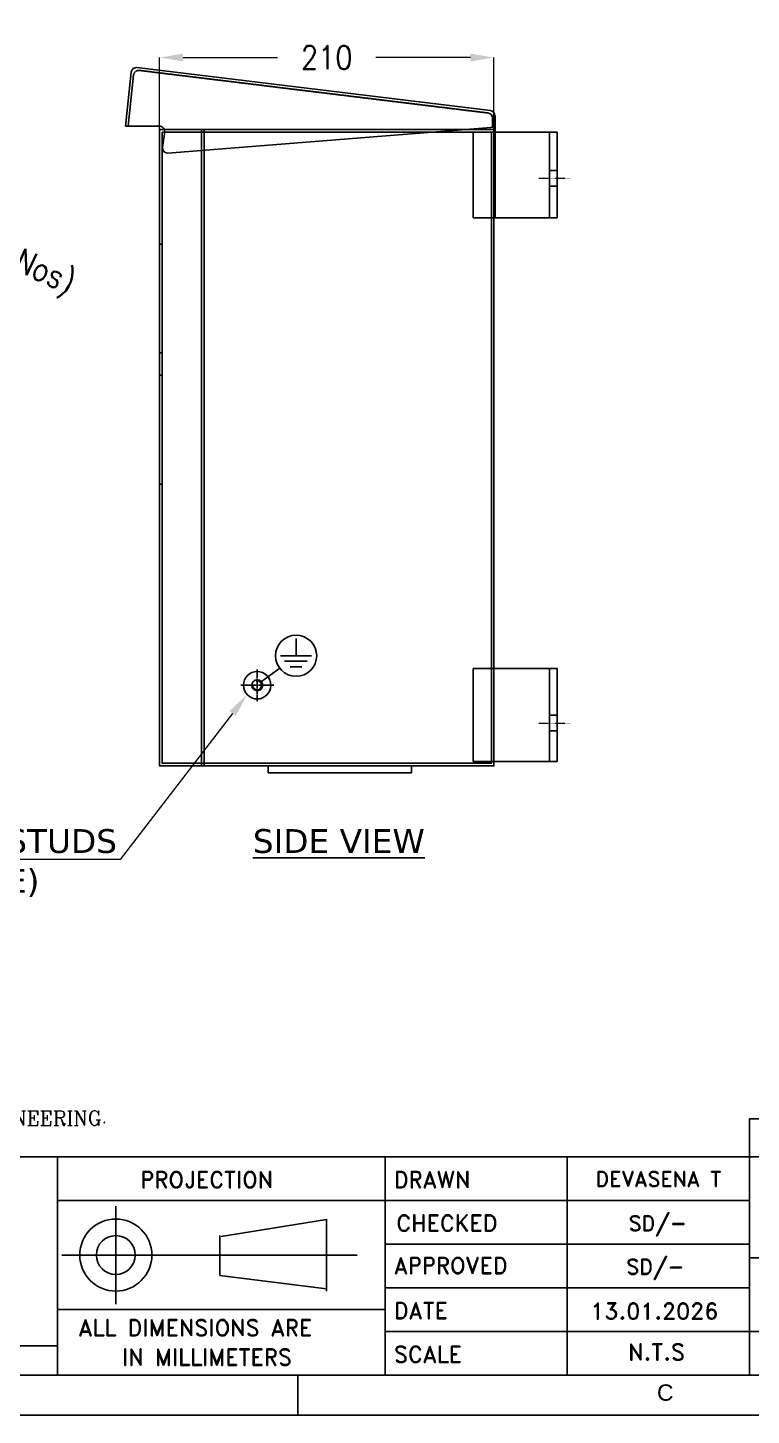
# Model space of a CAD drawing. Header units: inches. Extents: x 784 to 2184505, y 7 to 371504.
# Drawn here: x 442022 to 472777, y 275330 to 334373 of the extents above; entities that cross this region are included whole.
import ezdxf
from ezdxf import colors
from ezdxf.entities.mleader import LeaderData, LeaderLine
from ezdxf.lldxf.tags import DXFTag
from ezdxf.math import Vec2, Vec3

# ---------------------------------------------------------------- set-up
doc = ezdxf.new("R2010")
doc.units = ezdxf.units.IN
doc.header["$MEASUREMENT"] = 0
for name, pattern in [('ACAD_ISO02W100', [15, 12, -3]), ('CENTER', [2, 1.25, -0.25, 0.25, -0.25]), ('DASHED', [0.3, 0.2, -0.1]), ('HIDDEN2', [0.1875, 0.125, -0.0625])]:
    doc.linetypes.add(name, pattern=pattern)
for name, color, linetype in [('BEM', 2, 'Continuous'), ('MITTEL', 1, 'CENTER'), ('SHEET', 10, 'Continuous'), ('UNSICHT', 3, 'HIDDEN')]:
    doc.layers.add(name, color=color, linetype=linetype)
doc.styles.add('R_RomanS', font='romans.shx', dxfattribs={"width": 0.85})
doc.styles.add('ROMAMC', font='romanc.shx', dxfattribs={"height": 7})
doc.styles.add('ROMAND', font='romand', dxfattribs={"height": 3})
doc.styles.get("Standard").update_dxf_attribs({"font": 'arial.ttf'})
tags = doc.linetypes.add('HIDDEN', pattern=[0.375, 0.25, -0.125]).pattern_tags.tags
tags[6:7] = [DXFTag(74, 4), DXFTag(75, 0), DXFTag(340, '0'), DXFTag(46, 1.0), DXFTag(50, 0.0), DXFTag(44, 0.0), DXFTag(45, 0.0)]
tags[4:5] = [DXFTag(74, 4), DXFTag(75, 0), DXFTag(340, '0'), DXFTag(46, 1.0), DXFTag(50, 0.0), DXFTag(44, 0.0), DXFTag(45, 0.0)]
doc.dimstyles.get("Standard").update_dxf_attribs({"dimtxt": 0.18, "dimasz": 0.18, "dimexe": 0.18, "dimexo": 0.0625, "dimgap": 0.09, "dimtad": 0, "dimtih": 1, "dimtoh": 1, "dimdec": 4, "dimzin": 0, "dimdsep": 46, "dimtxsty": 'Standard', "dimcen": 0.09, "dimadec": 0, "dimazin": 0, "dimtfac": 1, "dimtdec": 4, "dimtofl": 0, "dimtmove": 0, "dimatfit": 3, "dimfxl": 1, "dimtolj": 1, "dimtzin": 0, "dimarcsym": 0})

# ---------------------------------------------------------------- blocks, each defined once
blk = doc.blocks.new('*D90')
at = {"layer": 'Defpoints', "color": 0}
for p in [(433125, 328255), (433740, 327974)]:
    blk.add_point(p, dxfattribs=at)
at = {"layer": 'SHEET', "color": 253, "linetype": 'Continuous', "lineweight": 9}
blk.add_line((433433, 328115), (433433, 328115), dxfattribs=at)
blk.add_line((433433, 328115), (433433, 328115), dxfattribs=at)
at = {"layer": 'SHEET', "color": 251, "linetype": 'Continuous', "lineweight": 9}
blk.add_line((436683, 326627), (434650, 327558), dxfattribs=at)
at = {"layer": 'SHEET', "color": 251}
blk.add_solid([(434719, 327709), (434580, 327406), (433740, 327974)], dxfattribs=at)
at = {"layer": 'SHEET', "color": 0, "insert": (440885, 324704), "char_height": 1000, "attachment_point": 5, "rotation": 335.40787, "style": 'R_RomanS'}
blk.add_mtext('\\A1;%%c10 (4Nos)', dxfattribs=at)
blk = doc.blocks.new('*D95')
at = {"layer": 'Defpoints', "color": 0}
for p in [(461838, 333105), (447624, 330042), (461838, 330042)]:
    blk.add_point(p, dxfattribs=at)
at = {"layer": 'SHEET', "color": 253, "linetype": 'Continuous', "lineweight": 9}
for p, q in [((447624, 330042), (447624, 333105)), ((461838, 330042), (461838, 333105))]:
    blk.add_line(p, q, dxfattribs=at)
at = {"layer": 'SHEET', "color": 251, "linetype": 'Continuous', "lineweight": 9}
for p, q in [((448624, 333105), (452639, 333105)), ((460838, 333105), (456824, 333105))]:
    blk.add_line(p, q, dxfattribs=at)
at = {"layer": 'SHEET', "color": 251}
for points in [[(448624, 333272), (448624, 332939), (447624, 333105)], [(460838, 332939), (460838, 333272), (461838, 333105)]]:
    blk.add_solid(points, dxfattribs=at)
at = {"layer": 'SHEET', "color": 0, "insert": (454731, 333105), "char_height": 1000, "attachment_point": 5, "style": 'R_RomanS'}
blk.add_mtext('\\A1;210', dxfattribs=at)
blk = doc.blocks.new('SKJSK')
at = {"layer": 'BEM'}
for p, q in [((-1669.5, -1317.94), (-1669.5, -1328.64)), ((-1679.29, -1328.87), (-1659.93, -1328.87)), ((-1676.84, -1332.21), (-1662.6, -1332.21)), ((-1691.32, -1345.1), (-1679.74, -1336.74)), ((-1673.28, -1335.78), (-1665.94, -1335.78))]:
    blk.add_line(p, q, dxfattribs=at)
blk.add_circle((-1669.49, -1328.88), 12.92, dxfattribs=at)
at = {"layer": 'MITTEL'}
for p, q in [((-1693.94, -1337.57), (-1693.94, -1357.67)), ((-1704.28, -1347.43), (-1683.56, -1347.43))]:
    blk.add_line(p, q, dxfattribs=at)
at = {"layer": 'UNSICHT'}
for radius in [8.61, 3.44]:
    blk.add_circle((-1693.94, -1347.43), radius, dxfattribs=at)
blk.add_arc((-1693.94, -1347.43), 2.8, 192.36723, 102.77078, dxfattribs=at)
blk = doc.blocks.new('CN')
at = {"color": 3, "linetype": 'Continuous', "ltscale": 5}
for p, q in [((741576, 5016279), (741475, 5015334)), ((741676, 5016359), (747866, 5015604)), ((741616, 5016229), (741520, 5015334)), ((747947, 5015316), (747947, 5015513)), ((741475, 5015334), (742081, 5015332)), ((742214, 5014860), (747947, 5015316)), ((747928, 5015273), (747928, 5013743)), ((747947, 5015316), (747947, 5013743)), ((742162, 5015232), (742124, 5014961)), ((747928, 5013743), (747947, 5013743))]:
    blk.add_line(p, q, dxfattribs=at)
at = {"color": 3, "linetype": 'DASHED'}
for p, q in [((741716, 5016309), (747821, 5015563)), ((747901, 5015312), (747902, 5015473))]:
    blk.add_line(p, q, dxfattribs=at)
at = {"color": 3, "linetype": 'Continuous', "ltscale": 5}
for centre, start, end in [((741667, 5016269), 83.7829, 173.8553), ((747811, 5015473), 359.8553, 83.7829), ((747856, 5015514), 359.8553, 83.7829), ((742072, 5015242), 353.8212, 83.7829), ((742214, 5014951), 173.8212, 269.8553)]:
    blk.add_arc(centre, 90.7, start, end, dxfattribs=at)
at = {"color": 3, "linetype": 'DASHED'}
blk.add_arc((741707, 5016219), 90.7, 83.7829, 173.8553, dxfattribs=at)

msp = doc.modelspace()

# ---------------------------------------------------------------- linework, layer by layer
at = {"color": 0, "ltscale": 20}
for p, q in [((449411.16876, 302963.32408), (449411.16876, 330041.88132)), ((449519.46607, 302963.32408), (449519.46607, 330041.88132)), ((460957.52274, 326278.54989), (460957.52274, 329933.58402)), ((460957.52274, 329933.58402), (464534.23261, 329933.58402)), ((464195.80352, 329933.58402), (464195.80352, 326278.54989)), ((464534.23261, 329933.58402), (464534.23261, 326278.54989)), ((449519.46607, 328143.76554), (449519.46607, 302963.32408)), ((460957.52274, 326278.54989), (464534.23261, 326278.54989)), ((460957.52274, 303150.96255), (460957.52274, 307108.04464)), ((460957.52274, 307108.04464), (464534.23261, 307108.04464)), ((464195.80352, 307108.04464), (464195.80352, 303150.96255)), ((464534.23261, 307108.04464), (464534.23261, 303150.96255)), ((464195.80352, 305125.52429), (464534.23261, 305125.52429)), ((464195.80352, 304448.66612), (464534.23261, 304448.66612)), ((454731.27399, 302963.32408), (451685.41222, 302963.32408)), ((452238.76399, 302963.32408), (452238.76399, 302661.74424)), ((457777.13577, 302963.32408), (454731.27399, 302963.32408)), ((458330.48754, 302963.32408), (458330.48754, 302661.74424)), ((460957.52274, 303150.96255), (464534.23261, 303150.96255))]:
    msp.add_line(p, q, dxfattribs=at)
at = {"color": 1, "ltscale": 20}
for p, q in [((464195.80352, 328304.89404), (464534.23261, 328304.89404)), ((464195.80352, 327628.03587), (464534.23261, 327628.03587)), ((464195.80352, 305125.52429), (464534.23261, 305125.52429)), ((464195.80352, 304448.66612), (464534.23261, 304448.66612))]:
    msp.add_line(p, q, dxfattribs=at)
at = {"color": 1, "linetype": 'HIDDEN2', "lineweight": 9}
for p, q in [((463751.1756, 327972.57713), (465083.31475, 327972.57713)), ((463751.1756, 304785.33106), (465083.31475, 304785.33106))]:
    msp.add_line(p, q, dxfattribs=at)
at = {"color": 0, "linetype": 'ACAD_ISO02W100', "ltscale": 5}
for p, q in [((447624.26319, 325164.42278), (447732.56049, 325164.42278)), ((447624.26319, 320532.84962), (447732.56049, 320532.84962)), ((447624.26319, 319584.153), (447732.56049, 319584.153)), ((447624.26319, 314952.57984), (447732.56049, 314952.57984))]:
    msp.add_line(p, q, dxfattribs=at)
msp.add_line((452238.76399, 302661.74424), (458330.48754, 302661.74424))
at = {"color": 0}
for p, q in [((445764.16767, 280061.266, 12132.91572), (445764.16767, 284228.99422, 12132.91572)), ((454722.17459, 283654.71194, 12132.91572), (450245.46825, 282935.4652, 12132.91572)), ((454722.05259, 283680.5003, 12132.91572), (454722.05259, 280612.5477, 12132.91572)), ((450182.73497, 282973.88731, 12132.91572), (450182.73497, 281275.15621, 12132.91572)), ((443465.56134, 282146.524, 12132.91572), (456019.12248, 282146.524, 12132.91572)), ((450182.73497, 281275.15621, 12132.91572), (454722.05259, 280715.2172, 12132.91572))]:
    msp.add_line(p, q, dxfattribs=at)
at = {"color": 0, "ltscale": 20}
for points in [[(447624.26319, 330041.88132), (461838.2848, 330041.88132), (461838.2848, 302963.32408), (447624.26319, 302963.32408)], [(447732.56049, 329933.58402), (461729.98749, 329933.58402), (461729.98749, 303071.62138), (447732.56049, 303071.62138)]]:
    msp.add_lwpolyline(points, close=True, dxfattribs=at)
at = {"color": 0}
for radius in [1533.9763, 827.36331]:
    msp.add_circle((445764.16767, 282146.524, 12132.91572), radius, dxfattribs=at)
at = {"layer": 'SHEET', "color": 124, "linetype": 'Continuous', "true_color": 0x00a183}
for p, q in [((472697.95222, 286330.95527, 12132.91572), (472697.95222, 287947.89741, 12132.91572)), ((472697.95222, 287947.89741, 12132.91572), (514499.59772, 287947.89741, 12132.91572)), ((393739.28849, 286330.95527, 12132.91572), (514499.59772, 286330.95527, 12132.91572)), ((393739.28849, 286330.95527, 12132.91572), (514499.59772, 286330.95527, 12132.91572)), ((443281.97945, 277041.70071, 12132.91572), (443281.97945, 286330.95527, 12132.91572)), ((457215.86129, 277041.70071, 12132.91572), (457215.86129, 286330.95527, 12132.91572)), ((464956.90675, 277041.70071, 12132.91572), (464956.90675, 286330.95527, 12132.91572)), ((472697.95222, 277041.70071, 12132.91572), (472697.95222, 286330.95527, 12132.91572)), ((443281.97945, 284473.10436, 12132.91572), (472697.95222, 284473.10436, 12132.91572)), ((457215.86129, 282615.25345, 12132.91572), (472697.95222, 282615.25345, 12132.91572)), ((472697.95222, 282022.24211, 12132.91572), (514499.59772, 282022.24211, 12132.91572)), ((457215.86129, 280757.40254, 12132.91572), (472697.95222, 280757.40254, 12132.91572)), ((443281.97945, 279828.47708, 12132.91572), (457215.86129, 279828.47708, 12132.91572)), ((457215.86129, 278899.55162, 12132.91572), (514499.59772, 278899.55162, 12132.91572)), ((393739.28849, 278280.26799, 12132.91572), (443281.97945, 278280.26799, 12132.91572)), ((393739.28849, 277041.70071, 12132.91572), (514499.59772, 277041.70071, 12132.91572)), ((453500.15947, 275329.78858, 12132.91572), (453500.15947, 277041.70071, 12132.91572))]:
    msp.add_line(p, q, dxfattribs=at)
at = {"layer": 'SHEET', "color": 124, "linetype": 'Continuous', "true_color": 0x00a183, "elevation": 12132.91572}
msp.add_lwpolyline([(516047.80681, 275329.78858), (387546.45211, 275329.78858), (387546.45211, 366811.21585), (516047.80681, 366811.21585)], close=True, dxfattribs=at)

# ---------------------------------------------------------------- block references
at = {"color": 2, "linetype": 'Continuous', "xscale": 2.427044694172459, "yscale": 2.427044694172459, "zscale": 2.427044694172459}
msp.add_blockref('CN', (-1353416.34867, -11842249.06511), dxfattribs=at)
at = {"xscale": 67.68581720507053, "yscale": 67.68581720507053, "zscale": 67.68581720507053}
msp.add_blockref('SKJSK', (566431.44568, 397594.61864), dxfattribs=at)

# ---------------------------------------------------------------- texts
at = {"color": 0, "style": 'ROMAND'}
for s, height, p in [('PROJECTION', 696.694092, (446809.82084, 285005.53217, 12132.91572)), ('DRAWN', 696.694092, (457587.90504, 285005.53217, 12132.91572)), ('DEVASENA T', 643.056664, (466160.5447, 285064.74342, 12132.91572)), ('CHECKED', 696.694092, (457693.02661, 283156.55937, 12132.91572)), ('SD/-', 643.056664, (467567.08862, 283177.99599, 12132.91572)), ('APPROVED', 696.694092, (457587.90504, 281350.66203, 12132.91572)), ('SD/-', 643.056664, (467468.41959, 281325.30902, 12132.91572)), ('DATE', 696.694092, (457587.90504, 279436.41849, 12132.91572)), ('13.01.2026', 697.03662, (465940.08414, 279411.83208, 12132.91572)), ('ALL DIMENSIONS ARE ', 696.6940917, (444175.67495, 278702.36594, 12132.91572)), ('IN MILLIMETERS', 696.6940917, (446027.17987, 277453.44136, 12132.91572)), ('SCALE', 696.694092, (457587.90504, 277574.88392, 12132.91572)), ('N.T.S', 696.694092, (467545.7, 277673.24611, 12132.91572))]:
    msp.add_text(s, height=height, dxfattribs=at).set_placement(p)
at = {"insert": (451590.01736, 300271.49094), "char_height": 1015.2872581, "width": 10012.5763445, "attachment_point": 1}
msp.add_mtext('{\\fVerdana|b0|i0|c0|p0;\\L\\C4;SIDE VIEW}', dxfattribs=at)
at = {"layer": 'SHEET', "color": 0, "linetype": 'Continuous', "style": 'ROMAMC'}
msp.add_text('NOTE:DIMENSIONS/ARRANGEMENTS ARE TYPICAL AND ARE SUBJECTED TO CHANGE DURING DETAILED ENGINEERING.', height=616, dxfattribs=at).set_placement((394641.40487, 287665.9556, -446746.61141))
at = {"layer": 'SHEET', "color": 0, "linetype": 'Continuous'}
msp.add_text('C', height=696.69409, dxfattribs=at).set_placement((468769.91246, 275946.71886, 12132.91572))

# ---------------------------------------------------------------- dimensions: what is measured, and where the dimension line sits
dim = msp.add_linear_dim(base=(461838.2848, 333105.17636), p1=(447624.26319, 330041.88132), p2=(461838.2848, 330041.88132), text='210', dimstyle='Standard', override={"dimtxt": 1000, "dimasz": 1000, "dimgap": 1000, "dimtoh": 0, "dimtxsty": 'R_RomanS', "dimclrd": 251, "dimclre": 253, "dimlwd": 9, "dimlwe": 9}, dxfattribs=at)
dim.commit()
dim.dimension.update_dxf_attribs({"geometry": '*D95', "text_midpoint": (454731.27399, 333105.17636), "dimtype": 160})
dim = msp.add_diameter_dim_2p(p1=(433124.88051, 328255.43347), p2=(433740.3431, 327973.75494), text='%%c10 (4Nos)', dimstyle='Standard', override={"dimtxt": 1000, "dimasz": 1000, "dimgap": 1000, "dimtoh": 0, "dimtxsty": 'R_RomanS', "dimclrd": 251, "dimclre": 253, "dimlwd": 9, "dimlwe": 9}, dxfattribs=at)
dim.commit()
dim.dimension.update_dxf_attribs({"geometry": '*D90', "text_midpoint": (440885.14225, 324703.79744), "dimtype": 163})

# ---------------------------------------------------------------- leaders
ml = msp.add_multileader_mtext('Standard')
ml.set_content('{\\fVerdana|b0|i0|c0|p0;\\C1;EARTHING STUDS\\P(INSIDE)}', color=256)
ml.set_leader_properties(color=252, lineweight=9)
ml.build(insert=Vec2(0, 0))
ml.multileader.update_dxf_attribs({"text_right_attachment_type": 6, "dogleg_length": 0.36, "arrow_head_size": 1015.28726})
ctx = ml.context
ctx.base_point, ctx.char_height, ctx.arrow_head_size, ctx.landing_gap_size, ctx.plane_origin = Vec3(433330.71922, 299623.64328), 1015.2872581, 1015.28726, 6.09172, Vec3(451685.41222, 302555.19891)
ctx.right_attachment, ctx.text_align_type = 6, 1
notes = []
notes.append((ctx, [(0, (1, 1, 0), (445942.78527, 298975.5368), (-1, 0), 24.36689, [(0, [(451347.62099, 305997.51104)], 0, [])])]))
ctx.mtext.insert, ctx.mtext.alignment, ctx.mtext.flow_direction = Vec3(439624.5688, 300271.74975), 2, 5
for ctx, leaders in notes:
    for number, flags, end, landing, length, lines in leaders:
        leader = LeaderData()
        leader.index, (leader.has_last_leader_line, leader.has_dogleg_vector, leader.attachment_direction) = number, flags
        leader.last_leader_point, leader.dogleg_vector, leader.dogleg_length = Vec3(end), Vec3(landing), length
        for number, points, colour, breaks in lines:
            line = LeaderLine()
            line.index, line.vertices, line.color, line.breaks = number, Vec3.list(points), colors.encode_raw_color(colour), breaks
            leader.lines.append(line)
        ctx.leaders.append(leader)

doc.saveas('drawing.dxf')
